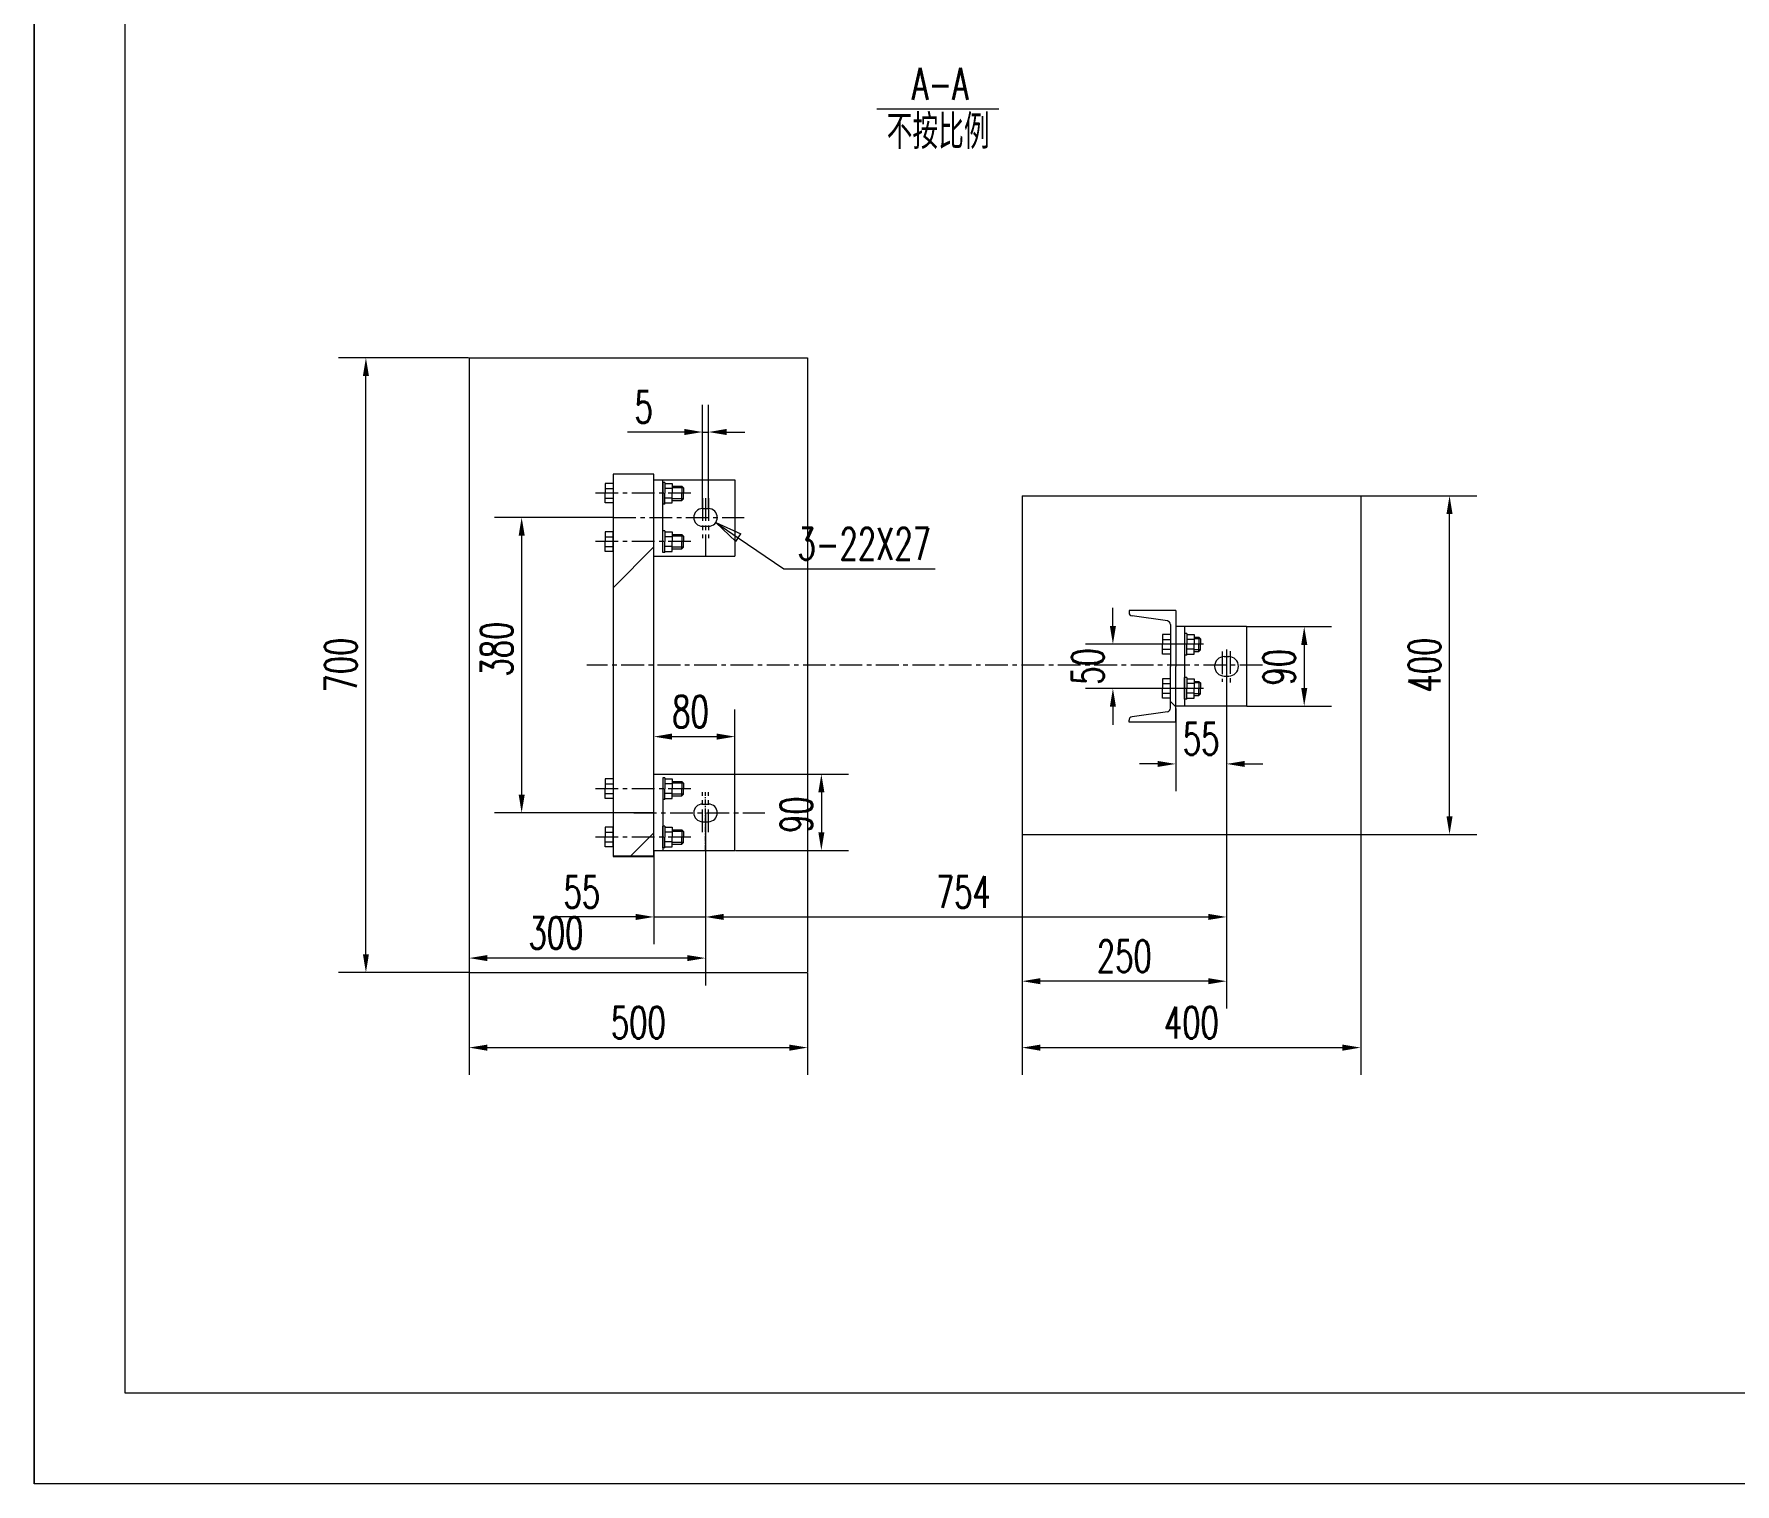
# Model space of a CAD drawing. Header units: millimetres. Extents: x -394 to 6212, y -2458 to 809.
# Drawn here: x 2647.7 to 2834.7, y -1936.1 to -1776.7 of the extents above; entities that cross this region are included whole.
import ezdxf

# ---------------------------------------------------------------- set-up
doc = ezdxf.new("R2010")
doc.units = ezdxf.units.MM
doc.header["$PDSIZE"] = -5
doc.linetypes.add('CENTER', pattern=[2, 1.25, -0.25, 0.25, -0.25])
doc.linetypes.add('CENTERX2', pattern=[4, 2.5, -0.5, 0.5, -0.5])
doc.layers.get('0').update_dxf_attribs({"lineweight": 18})
doc.layers.get('DEFPOINTS').update_dxf_attribs({"lineweight": 18})
for name, color, linetype, lineweight, true_color in [('1', 1, 'Continuous', 18, 0xff0000), ('2', 2, 'Continuous', 18, 0xffff00), ('3', 3, 'CENTERX2', 18, 0x00ff00), ('3尺寸线', 2, 'Continuous', 18, 0xffff00)]:
    doc.layers.add(name, color=color, linetype=linetype, lineweight=lineweight, true_color=true_color)
doc.styles.add('HZ', font='txt.shx', dxfattribs={"width": 0.67, "bigfont": 'hztxt.shx'})
doc.styles.get("Standard").update_dxf_attribs({"font": 'txt.shx', "bigfont": 'gbcbig.shx'})
doc.styles.add('STYLE1', font='txt.shx', dxfattribs={"width": 0.67, "bigfont": 'hztxt.shx'})
doc.styles.add('ZH', font='txt.shx', dxfattribs={"width": 0.75, "bigfont": 'hztxt.shx'})
doc.dimstyles.new('ISO-25', dxfattribs={"dimtxt": 2.5, "dimasz": 2.5, "dimexe": 1.25, "dimexo": 0.625, "dimtad": 1, "dimtxsty": 'Standard', "dimcen": 2.5, "dimdle": 5, "dimadec": 0, "dimazin": 0, "dimtfac": 1, "dimtmove": 0, "dimatfit": 3, "dimfxl": 1, "dimlwd": -1, "dimlwe": -1, "dimarcsym": 0})
doc.dimstyles.get("Standard").update_dxf_attribs({"dimtxt": 3.5, "dimasz": 3, "dimexe": 3, "dimexo": 0, "dimgap": 1, "dimtad": 1, "dimtoh": 1, "dimzin": 0, "dimdsep": 46, "dimtxsty": 'STYLE1', "dimblk": 'CLOSED', "dimcen": 0, "dimdle": 6, "dimadec": 0, "dimazin": 0, "dimtfac": 1, "dimtofl": 0, "dimtmove": 0, "dimatfit": 0, "dimldrblk": 'CLOSED', "dimfxl": 1, "dimtolj": 1, "dimtzin": 0, "dimlwd": -1, "dimlwe": -1, "dimarcsym": 0})

# ---------------------------------------------------------------- blocks, each defined once
blk = doc.blocks.new('*D265')
at = {"layer": '2', "color": 0}
for p, q in [((2766.35, -1841.76), (2766.35, -1839.76)), ((2771.74, -1843.76), (2763.35, -1843.76)), ((2771.74, -1848.61), (2763.35, -1848.61)), ((2766.35, -1850.61), (2766.35, -1852.61))]:
    blk.add_line(p, q, dxfattribs=at)
for points in [[(2766.02, -1841.76), (2766.68, -1841.76), (2766.35, -1843.76)], [(2766.02, -1850.61), (2766.68, -1850.61), (2766.35, -1848.61)]]:
    blk.add_solid(points, dxfattribs=at)
at = {"layer": 'DEFPOINTS', "color": 0}
for p in [(2771.81, -1843.76), (2766.35, -1848.61), (2771.81, -1848.61)]:
    blk.add_point(p, dxfattribs=at)
at = {"layer": '2', "color": 0, "insert": (2763.6, -1846.19), "char_height": 3.5, "attachment_point": 5, "rotation": 90, "style": 'HZ'}
blk.add_mtext('\\A1;50', dxfattribs=at)
blk = doc.blocks.new('*D264')
at = {"layer": '2', "color": 0}
for p, q in [((2724.86, -1858.02), (2737.3, -1858.02)), ((2734.3, -1860.02), (2734.3, -1864.43)), ((2724.86, -1866.43), (2737.3, -1866.43))]:
    blk.add_line(p, q, dxfattribs=at)
for points in [[(2733.97, -1860.02), (2734.63, -1860.02), (2734.3, -1858.02)], [(2733.97, -1864.43), (2734.63, -1864.43), (2734.3, -1866.43)]]:
    blk.add_solid(points, dxfattribs=at)
at = {"layer": 'DEFPOINTS', "color": 0}
for p in [(2724.8, -1858.02), (2724.8, -1866.43), (2734.3, -1866.43)]:
    blk.add_point(p, dxfattribs=at)
at = {"layer": '2', "color": 0, "insert": (2731.55, -1862.49), "char_height": 3.5, "attachment_point": 5, "rotation": 90, "style": 'HZ'}
blk.add_mtext('\\A1;90', dxfattribs=at)
blk = doc.blocks.new('*D263')
at = {"layer": '2', "color": 0}
for p, q in [((2711.34, -1829.82), (2698.35, -1829.82)), ((2701.35, -1831.82), (2701.35, -1860.28)), ((2715.82, -1862.28), (2698.35, -1862.28))]:
    blk.add_line(p, q, dxfattribs=at)
for points in [[(2701.02, -1831.82), (2701.69, -1831.82), (2701.35, -1829.82)], [(2701.02, -1860.28), (2701.69, -1860.28), (2701.35, -1862.28)]]:
    blk.add_solid(points, dxfattribs=at)
at = {"layer": 'DEFPOINTS', "color": 0}
for p in [(2711.41, -1829.82), (2701.35, -1862.28), (2715.89, -1862.28)]:
    blk.add_point(p, dxfattribs=at)
at = {"layer": '2', "color": 0, "insert": (2698.6, -1844.29), "char_height": 3.5, "attachment_point": 5, "rotation": 90, "style": 'HZ'}
blk.add_mtext('\\A1;380', dxfattribs=at)
blk = doc.blocks.new('*D262')
at = {"layer": '2', "color": 0}
for p, q in [((2778.84, -1844.33), (2778.84, -1876.73)), ((2721.56, -1866.49), (2721.56, -1876.73)), ((2723.56, -1873.73), (2776.84, -1873.73))]:
    blk.add_line(p, q, dxfattribs=at)
for points in [[(2723.56, -1873.39), (2723.56, -1874.06), (2721.56, -1873.73)], [(2776.84, -1873.39), (2776.84, -1874.06), (2778.84, -1873.73)]]:
    blk.add_solid(points, dxfattribs=at)
at = {"layer": 'DEFPOINTS', "color": 0}
for p in [(2778.84, -1844.27), (2721.56, -1866.43), (2778.84, -1873.73)]:
    blk.add_point(p, dxfattribs=at)
at = {"layer": '2', "color": 0, "insert": (2749.91, -1870.98), "char_height": 3.5, "attachment_point": 5, "style": 'HZ'}
blk.add_mtext('\\A1;754', dxfattribs=at)
blk = doc.blocks.new('*D261')
at = {"layer": '2', "color": 0}
for p, q in [((2715.89, -1866.51), (2715.89, -1876.73)), ((2721.56, -1866.58), (2721.56, -1876.73)), ((2713.89, -1873.73), (2705.02, -1873.73)), ((2723.56, -1873.73), (2725.56, -1873.73))]:
    blk.add_line(p, q, dxfattribs=at)
for points in [[(2713.89, -1873.39), (2713.89, -1874.06), (2715.89, -1873.73)], [(2723.56, -1873.39), (2723.56, -1874.06), (2721.56, -1873.73)]]:
    blk.add_solid(points, dxfattribs=at)
at = {"layer": 'DEFPOINTS', "color": 0}
for p in [(2715.89, -1866.45), (2721.56, -1866.52), (2715.89, -1873.73)]:
    blk.add_point(p, dxfattribs=at)
at = {"layer": '2', "color": 0, "insert": (2707.97, -1870.98), "char_height": 3.5, "attachment_point": 5, "style": 'HZ'}
blk.add_mtext('\\A1;55', dxfattribs=at)
blk = doc.blocks.new('*D260')
at = {"layer": '2', "color": 0}
for p, q in [((2721.24, -1828.79), (2721.24, -1817.43)), ((2721.89, -1828.79), (2721.89, -1817.43)), ((2719.24, -1820.43), (2712.98, -1820.43)), ((2723.89, -1820.43), (2725.89, -1820.43))]:
    blk.add_line(p, q, dxfattribs=at)
for points in [[(2719.24, -1820.09), (2719.24, -1820.76), (2721.24, -1820.43)], [(2723.89, -1820.09), (2723.89, -1820.76), (2721.89, -1820.43)]]:
    blk.add_solid(points, dxfattribs=at)
at = {"layer": 'DEFPOINTS', "color": 0}
for p in [(2721.89, -1820.43), (2721.24, -1828.85), (2721.89, -1828.85)]:
    blk.add_point(p, dxfattribs=at)
at = {"layer": '2', "color": 0, "insert": (2714.77, -1817.68), "char_height": 3.5, "attachment_point": 5, "style": 'HZ'}
blk.add_mtext('\\A1;5', dxfattribs=at)
blk = doc.blocks.new('_CLOSED')
at = {"color": 0, "linetype": 'ByBlock', "lineweight": -2}
for p, q in [((-1, 0.166667), (0, 0)), ((-1, 0.166667), (-1, -0.166667)), ((0, 0), (-1, -0.166667)), ((0, 0), (-1, 0))]:
    blk.add_line(p, q, dxfattribs=at)
blk = doc.blocks.new('*D259')
at = {"layer": '2', "color": 0}
for p, q in [((2725.17, -1832.05), (2730.19, -1835.47)), ((2730.19, -1835.47), (2746.82, -1835.47))]:
    blk.add_line(p, q, dxfattribs=at)
at = {"layer": 'DEFPOINTS', "color": 0}
for p in [(2721.89, -1829.82), (2722.69, -1830.36)]:
    blk.add_point(p, dxfattribs=at)
at = {"layer": '2', "color": 0, "xscale": 3, "yscale": 3, "zscale": 3, "rotation": 145.7321616048452}
blk.add_blockref('_CLOSED', (2722.69, -1830.36), dxfattribs=at)
at = {"layer": '2', "color": 0, "insert": (2739.01, -1832.72), "char_height": 3.5, "attachment_point": 5, "style": 'HZ'}
blk.add_mtext('\\A1;3-22X27', dxfattribs=at)
blk = doc.blocks.new('*D258')
at = {"layer": '2', "color": 0}
for p, q in [((2715.89, -1866.36), (2715.89, -1850.91)), ((2724.8, -1866.36), (2724.8, -1850.91)), ((2717.89, -1853.91), (2722.8, -1853.91))]:
    blk.add_line(p, q, dxfattribs=at)
for points in [[(2717.89, -1853.57), (2717.89, -1854.24), (2715.89, -1853.91)], [(2722.8, -1853.57), (2722.8, -1854.24), (2724.8, -1853.91)]]:
    blk.add_solid(points, dxfattribs=at)
at = {"layer": 'DEFPOINTS', "color": 0}
for p in [(2724.8, -1853.91), (2715.89, -1866.43), (2724.8, -1866.43)]:
    blk.add_point(p, dxfattribs=at)
at = {"layer": '2', "color": 0, "insert": (2719.91, -1851.16), "char_height": 3.5, "attachment_point": 5, "style": 'HZ'}
blk.add_mtext('\\A1;80', dxfattribs=at)
blk = doc.blocks.new('*D257')
at = {"layer": '2', "color": 0}
for p, q in [((2781.09, -1841.82), (2790.38, -1841.82)), ((2787.38, -1843.82), (2787.38, -1848.55)), ((2781.09, -1850.55), (2790.38, -1850.55))]:
    blk.add_line(p, q, dxfattribs=at)
for points in [[(2787.05, -1843.82), (2787.72, -1843.82), (2787.38, -1841.82)], [(2787.05, -1848.55), (2787.72, -1848.55), (2787.38, -1850.55)]]:
    blk.add_solid(points, dxfattribs=at)
at = {"layer": 'DEFPOINTS', "color": 0}
for p in [(2781.02, -1841.82), (2781.02, -1850.55), (2787.38, -1850.55)]:
    blk.add_point(p, dxfattribs=at)
at = {"layer": '2', "color": 0, "insert": (2784.63, -1846.28), "char_height": 3.5, "attachment_point": 5, "rotation": 90, "style": 'HZ'}
blk.add_mtext('\\A1;90', dxfattribs=at)
blk = doc.blocks.new('*D251')
at = {"layer": '2', "color": 0}
for p, q in [((2773.26, -1850.81), (2773.26, -1859.91)), ((2778.84, -1850.61), (2778.84, -1859.91)), ((2771.26, -1856.91), (2769.26, -1856.91)), ((2780.84, -1856.91), (2782.84, -1856.91))]:
    blk.add_line(p, q, dxfattribs=at)
for points in [[(2771.26, -1856.58), (2771.26, -1857.24), (2773.26, -1856.91)], [(2780.84, -1856.58), (2780.84, -1857.24), (2778.84, -1856.91)]]:
    blk.add_solid(points, dxfattribs=at)
at = {"layer": 'DEFPOINTS', "color": 0}
for p in [(2773.26, -1850.75), (2778.84, -1850.55), (2778.84, -1856.91)]:
    blk.add_point(p, dxfattribs=at)
at = {"layer": '2', "color": 0, "insert": (2776.05, -1854.16), "char_height": 3.5, "attachment_point": 5, "style": 'HZ'}
blk.add_mtext('\\A1;55', dxfattribs=at)
blk = doc.blocks.new('*D250')
at = {"layer": '2', "color": 0}
for p, q in [((2695.57, -1862.34), (2695.57, -1881.25)), ((2721.56, -1862.34), (2721.56, -1881.25)), ((2719.56, -1878.25), (2697.57, -1878.25))]:
    blk.add_line(p, q, dxfattribs=at)
for points in [[(2697.57, -1877.92), (2697.57, -1878.58), (2695.57, -1878.25)], [(2719.56, -1877.92), (2719.56, -1878.58), (2721.56, -1878.25)]]:
    blk.add_solid(points, dxfattribs=at)
at = {"layer": 'DEFPOINTS', "color": 0}
for p in [(2695.57, -1862.28), (2721.56, -1862.28), (2695.57, -1878.25)]:
    blk.add_point(p, dxfattribs=at)
at = {"layer": '2', "color": 0, "insert": (2705.12, -1875.5), "char_height": 3.5, "attachment_point": 5, "style": 'HZ'}
blk.add_mtext('\\A1;300', dxfattribs=at)
blk = doc.blocks.new('*D249')
at = {"layer": '2', "color": 0}
for p, q in [((2695.51, -1812.27), (2681.23, -1812.27)), ((2684.23, -1877.83), (2684.23, -1814.27)), ((2695.51, -1879.83), (2681.23, -1879.83))]:
    blk.add_line(p, q, dxfattribs=at)
for points in [[(2683.9, -1814.27), (2684.56, -1814.27), (2684.23, -1812.27)], [(2683.9, -1877.83), (2684.56, -1877.83), (2684.23, -1879.83)]]:
    blk.add_solid(points, dxfattribs=at)
at = {"layer": 'DEFPOINTS', "color": 0}
for p in [(2684.23, -1812.27), (2695.57, -1812.27), (2695.57, -1879.83)]:
    blk.add_point(p, dxfattribs=at)
at = {"layer": '2', "color": 0, "insert": (2681.48, -1846.05), "char_height": 3.5, "attachment_point": 5, "rotation": 90, "style": 'HZ'}
blk.add_mtext('\\A1;700', dxfattribs=at)
blk = doc.blocks.new('*D246')
at = {"layer": '2', "color": 0}
for p, q in [((2695.57, -1879.89), (2695.57, -1891.09)), ((2732.79, -1879.89), (2732.79, -1891.09)), ((2697.57, -1888.09), (2730.79, -1888.09))]:
    blk.add_line(p, q, dxfattribs=at)
for points in [[(2697.57, -1887.76), (2697.57, -1888.43), (2695.57, -1888.09)], [(2730.79, -1887.76), (2730.79, -1888.43), (2732.79, -1888.09)]]:
    blk.add_solid(points, dxfattribs=at)
at = {"layer": 'DEFPOINTS', "color": 0}
for p in [(2695.57, -1879.83), (2732.79, -1879.83), (2732.79, -1888.09)]:
    blk.add_point(p, dxfattribs=at)
at = {"layer": '2', "color": 0, "insert": (2714.18, -1885.34), "char_height": 3.5, "attachment_point": 5, "style": 'HZ'}
blk.add_mtext('\\A1;500', dxfattribs=at)
blk = doc.blocks.new('*D245')
at = {"layer": '2', "color": 0}
for p, q in [((2756.37, -1864.73), (2756.37, -1891.09)), ((2793.59, -1864.73), (2793.59, -1891.09)), ((2758.37, -1888.09), (2791.59, -1888.09))]:
    blk.add_line(p, q, dxfattribs=at)
for points in [[(2758.37, -1887.76), (2758.37, -1888.43), (2756.37, -1888.09)], [(2791.59, -1887.76), (2791.59, -1888.43), (2793.59, -1888.09)]]:
    blk.add_solid(points, dxfattribs=at)
at = {"layer": 'DEFPOINTS', "color": 0}
for p in [(2756.37, -1864.66), (2793.59, -1864.66), (2793.59, -1888.09)]:
    blk.add_point(p, dxfattribs=at)
at = {"layer": '2', "color": 0, "insert": (2774.98, -1885.34), "char_height": 3.5, "attachment_point": 5, "style": 'HZ'}
blk.add_mtext('\\A1;400', dxfattribs=at)
blk = doc.blocks.new('*D244')
at = {"layer": '2', "color": 0}
for p, q in [((2793.65, -1827.44), (2806.36, -1827.44)), ((2803.36, -1862.66), (2803.36, -1829.44)), ((2793.65, -1864.66), (2806.36, -1864.66))]:
    blk.add_line(p, q, dxfattribs=at)
for points in [[(2803.02, -1829.44), (2803.69, -1829.44), (2803.36, -1827.44)], [(2803.02, -1862.66), (2803.69, -1862.66), (2803.36, -1864.66)]]:
    blk.add_solid(points, dxfattribs=at)
at = {"layer": 'DEFPOINTS', "color": 0}
for p in [(2793.59, -1827.44), (2803.36, -1827.44), (2793.59, -1864.66)]:
    blk.add_point(p, dxfattribs=at)
at = {"layer": '2', "color": 0, "insert": (2800.61, -1846.05), "char_height": 3.5, "attachment_point": 5, "rotation": 90, "style": 'HZ'}
blk.add_mtext('\\A1;400', dxfattribs=at)
blk = doc.blocks.new('*D243')
at = {"layer": '2', "color": 0}
for p, q in [((2756.37, -1846.11), (2756.37, -1883.79)), ((2778.84, -1846.11), (2778.84, -1883.79)), ((2776.84, -1880.79), (2758.37, -1880.79))]:
    blk.add_line(p, q, dxfattribs=at)
for points in [[(2758.37, -1880.46), (2758.37, -1881.12), (2756.37, -1880.79)], [(2776.84, -1880.46), (2776.84, -1881.12), (2778.84, -1880.79)]]:
    blk.add_solid(points, dxfattribs=at)
at = {"layer": 'DEFPOINTS', "color": 0}
for p in [(2756.37, -1846.05), (2778.84, -1846.05), (2756.37, -1880.79)]:
    blk.add_point(p, dxfattribs=at)
at = {"layer": '2', "color": 0, "insert": (2767.6, -1878.04), "char_height": 3.5, "attachment_point": 5, "style": 'HZ'}
blk.add_mtext('\\A1;250', dxfattribs=at)

msp = doc.modelspace()

# ---------------------------------------------------------------- hatches: boundary and pattern name
at = {"layer": '2'}
h = msp.add_hatch(dxfattribs=at)
h.set_pattern_fill('ANSI31', color=256, scale=7, style=0)
h.set_pattern_definition([(45, (2525.19, -2369.497), (-15.71545, 15.71545), [])])
h.paths.add_polyline_path([(2711.40725, -1846.05246), (2715.88731, -1846.05246), (2715.88731, -1832.47516), (2715.71827, -1832.47516), (2711.40725, -1832.47516), (2711.40725, -1833.54286)], flags=0)
h.paths.add_polyline_path([(2715.88731, -1832.47516), (2715.88731, -1829.81924), (2711.40725, -1829.81924), (2711.40725, -1832.47516)], flags=0)
h.paths.add_polyline_path([(2711.40725, -1827.1617), (2711.40725, -1828.2294), (2711.40725, -1829.81924), (2715.88731, -1829.81924), (2715.88731, -1827.1617)], flags=0)
h.paths.add_polyline_path([(2711.40725, -1825.04763), (2711.40725, -1827.1617), (2715.88731, -1827.1617), (2715.88731, -1825.04763)], flags=0)
h.paths.add_polyline_path([(2715.88731, -1846.05246), (2711.40725, -1846.05246), (2711.40725, -1859.62976), (2715.88731, -1859.62976)], flags=0)
h.paths.add_polyline_path([(2711.40725, -1859.62976), (2711.40725, -1860.69747), (2711.40725, -1864.94322), (2715.88731, -1864.94322), (2715.88731, -1859.62976)], flags=0)
h.paths.add_polyline_path([(2715.88731, -1867.05729), (2715.88731, -1864.94322), (2715.71827, -1864.94322), (2711.40725, -1864.94322), (2711.40725, -1866.01093), (2711.40725, -1867.05729)], flags=0)
at = {"layer": '2', "ltscale": 0.25}
h = msp.add_hatch(dxfattribs=at)
h.set_pattern_fill('ANSI31', color=256, scale=2.8, angle=270, style=0)
h.set_pattern_definition([(315, (2525.191, -2369.497), (6.28618, 6.28618), [])])
edge = h.paths.add_edge_path(flags=0)
edge.add_arc((2772.29208, -1841.58287), 0.38808, 0, 81.8608454, ccw=False)
edge.add_line((2772.68016, -1841.58287), (2772.68016, -1843.76091))
edge.add_line((2772.68016, -1843.76091), (2773.26228, -1843.76091))
edge.add_line((2773.26228, -1843.76091), (2773.26228, -1840.06202))
edge.add_line((2773.26228, -1840.06202), (2768.12022, -1840.06202))
edge.add_line((2768.12022, -1840.06202), (2768.12022, -1840.25766))
edge.add_arc((2768.5083, -1840.25766), 0.38808, 180, 261.8608454)
edge.add_line((2768.45336, -1840.64183), (2772.34702, -1841.1987))
h.paths.add_polyline_path([(2773.26228, -1846.18641), (2773.26228, -1843.76091), (2772.68016, -1843.76091), (2772.68016, -1844.82861), (2772.68016, -1846.18641)], flags=0)
h.paths.add_polyline_path([(2773.26228, -1848.61191), (2773.26228, -1846.18641), (2772.68016, -1846.18641), (2772.68016, -1848.61191)], flags=0)
edge = h.paths.add_edge_path(flags=0)
edge.add_line((2773.26228, -1852.31079), (2773.26228, -1848.61191))
edge.add_line((2773.26228, -1848.61191), (2772.68016, -1848.61191))
edge.add_line((2772.68016, -1848.61191), (2772.68016, -1849.67961))
edge.add_line((2772.68016, -1849.67961), (2772.68016, -1850.78994))
edge.add_arc((2772.29208, -1850.78994), 0.38808, 278.1391546, 360, ccw=False)
edge.add_line((2772.34702, -1851.17412), (2768.45336, -1851.73098))
edge.add_arc((2768.5083, -1852.11515), 0.38808, 98.1391543, 179.9999997)
edge.add_line((2768.12022, -1852.11515), (2768.12022, -1852.31079))
edge.add_line((2768.12022, -1852.31079), (2773.26228, -1852.31079))

# ---------------------------------------------------------------- linework, layer by layer
at = {"layer": '1'}
for p, q in [((2657.74256, -1526.0524), (2657.74256, -1926.0524)), ((2657.74256, -1926.0524), (3216.74256, -1926.0524))]:
    msp.add_line(p, q, dxfattribs=at)
at = {"layer": '1', "lineweight": 0}
for p, q in [((2695.56967, -1812.27258), (2695.56967, -1879.83234)), ((2695.56967, -1812.27258), (2732.7928, -1812.27258)), ((2732.7928, -1812.27258), (2732.7928, -1879.83234)), ((2756.3663, -1827.44089), (2756.3663, -1864.66403)), ((2756.3663, -1827.44089), (2793.58943, -1827.44089)), ((2793.58943, -1827.44089), (2793.58943, -1864.66403)), ((2756.3663, -1864.66403), (2793.58943, -1864.66403)), ((2695.56967, -1879.83234), (2732.7928, -1879.83234))]:
    msp.add_line(p, q, dxfattribs=at)
at = {"layer": '1', "ltscale": 0.25}
for p, q in [((2711.40725, -1825.04763), (2711.40725, -1867.07346)), ((2715.88731, -1825.04763), (2711.40725, -1825.04763)), ((2715.88731, -1867.07346), (2715.88731, -1825.04763)), ((2710.53344, -1826.09399), (2710.53344, -1827.1617)), ((2711.40725, -1826.09399), (2710.53344, -1826.09399)), ((2710.53344, -1826.62784), (2711.40725, -1826.62784)), ((2711.40725, -1826.09399), (2711.40725, -1828.2294)), ((2715.88731, -1825.67826), (2724.79989, -1825.67826)), ((2716.85751, -1833.43986), (2716.85751, -1825.67826)), ((2716.85751, -1825.9766), (2716.85751, -1828.3468)), ((2717.08681, -1825.9766), (2716.85751, -1825.9766)), ((2717.08681, -1825.9766), (2717.08681, -1827.1617)), ((2717.08681, -1826.09399), (2717.89484, -1826.09399)), ((2717.89484, -1826.62784), (2717.08681, -1826.62784)), ((2717.89484, -1826.09399), (2717.89484, -1827.1617)), ((2717.89484, -1826.38651), (2718.95309, -1826.38651)), ((2718.95309, -1826.38651), (2718.95309, -1827.1617)), ((2718.95309, -1826.38651), (2719.13233, -1826.55816)), ((2719.13233, -1826.55816), (2719.13233, -1827.1617)), ((2724.79989, -1825.67826), (2724.79989, -1834.08666)), ((2710.53344, -1828.2294), (2710.53344, -1827.1617)), ((2710.53344, -1827.69555), (2711.40725, -1827.69555)), ((2711.40725, -1828.2294), (2710.53344, -1828.2294)), ((2717.08681, -1828.3468), (2716.85751, -1828.3468)), ((2717.08681, -1828.3468), (2717.08681, -1827.1617)), ((2717.89484, -1827.69555), (2717.08681, -1827.69555)), ((2717.08681, -1828.2294), (2717.89484, -1828.2294)), ((2717.89484, -1828.2294), (2717.89484, -1827.1617)), ((2717.89484, -1828.2294), (2717.89484, -1827.1617)), ((2717.89484, -1827.93689), (2718.95309, -1827.93689)), ((2718.95309, -1827.93689), (2718.95309, -1827.1617)), ((2718.95309, -1827.93689), (2719.13233, -1827.76523)), ((2719.13233, -1827.76523), (2719.13233, -1827.1617)), ((2721.24119, -1828.84823), (2721.88799, -1828.84823)), ((2710.53344, -1831.40745), (2710.53344, -1832.47516)), ((2711.40725, -1831.40745), (2710.53344, -1831.40745)), ((2710.53344, -1831.94131), (2711.40725, -1831.94131)), ((2710.53344, -1833.54286), (2710.53344, -1832.47516)), ((2711.40725, -1833.54286), (2711.40725, -1831.40745)), ((2717.08681, -1831.29006), (2716.85751, -1831.29006)), ((2716.85751, -1833.66026), (2716.85751, -1831.29006)), ((2717.08681, -1831.29006), (2717.08681, -1832.47516)), ((2717.08681, -1831.40745), (2717.89484, -1831.40745)), ((2717.89484, -1831.94131), (2717.08681, -1831.94131)), ((2717.08681, -1833.66026), (2717.08681, -1832.47516)), ((2717.89484, -1831.40745), (2717.89484, -1832.47516)), ((2717.89484, -1831.40745), (2717.89484, -1832.47516)), ((2717.89484, -1831.69997), (2718.95309, -1831.69997)), ((2717.89484, -1833.54286), (2717.89484, -1832.47516)), ((2718.95309, -1831.69997), (2719.13233, -1831.87163)), ((2718.95309, -1831.69997), (2718.95309, -1832.47516)), ((2718.95309, -1833.25035), (2718.95309, -1832.47516)), ((2719.13233, -1831.87163), (2719.13233, -1832.47516)), ((2719.13233, -1833.07869), (2719.13233, -1832.47516)), ((2721.24119, -1830.78863), (2721.88799, -1830.78863)), ((2710.53344, -1833.00901), (2711.40725, -1833.00901)), ((2711.40725, -1833.54286), (2710.53344, -1833.54286)), ((2715.88731, -1834.08666), (2724.79989, -1834.08666)), ((2717.08681, -1833.66026), (2716.85751, -1833.66026)), ((2717.89484, -1833.00901), (2717.08681, -1833.00901)), ((2717.08681, -1833.54286), (2717.89484, -1833.54286)), ((2717.89484, -1833.25035), (2718.95309, -1833.25035)), ((2718.95309, -1833.25035), (2719.13233, -1833.07869)), ((2768.12022, -1840.06202), (2768.12022, -1840.25766)), ((2773.26228, -1840.06202), (2768.12022, -1840.06202)), ((2772.34702, -1841.1987), (2768.45336, -1840.64183)), ((2772.68016, -1841.58287), (2772.68016, -1846.18641)), ((2773.26228, -1840.06202), (2773.26228, -1846.18641)), ((2781.02388, -1841.82051), (2773.26228, -1841.82051)), ((2774.23248, -1841.82051), (2774.23248, -1850.55231)), ((2781.02388, -1841.82051), (2781.02388, -1850.55231)), ((2772.68016, -1842.6932), (2771.80635, -1842.6932)), ((2771.80635, -1842.6932), (2771.80635, -1843.76091)), ((2771.80635, -1843.22705), (2772.68016, -1843.22705)), ((2771.80635, -1844.82861), (2771.80635, -1843.76091)), ((2772.68016, -1842.6932), (2772.68016, -1844.82861)), ((2774.46179, -1842.57581), (2774.23248, -1842.57581)), ((2774.23248, -1842.57581), (2774.23248, -1844.94601)), ((2774.46179, -1842.57581), (2774.46179, -1843.76091)), ((2774.46179, -1842.6932), (2775.26982, -1842.6932)), ((2775.26982, -1843.22705), (2774.46179, -1843.22705)), ((2774.46179, -1844.94601), (2774.46179, -1843.76091)), ((2775.26982, -1842.6932), (2775.26982, -1843.76091)), ((2775.26982, -1842.98572), (2775.79499, -1842.98572)), ((2775.26982, -1844.82861), (2775.26982, -1843.76091)), ((2775.26982, -1844.82861), (2775.26982, -1843.76091)), ((2775.79499, -1842.98572), (2775.97423, -1843.15738)), ((2775.79499, -1842.98572), (2775.79499, -1843.76091)), ((2775.79499, -1844.5361), (2775.79499, -1843.76091)), ((2775.97423, -1843.15738), (2775.97423, -1843.76091)), ((2775.97423, -1844.36444), (2775.97423, -1843.76091)), ((2771.80635, -1844.29476), (2772.68016, -1844.29476)), ((2772.68016, -1844.82861), (2771.80635, -1844.82861)), ((2774.46179, -1844.94601), (2774.23248, -1844.94601)), ((2775.26982, -1844.29476), (2774.46179, -1844.29476)), ((2774.46179, -1844.82861), (2775.26982, -1844.82861)), ((2775.26982, -1844.5361), (2775.79499, -1844.5361)), ((2775.79499, -1844.5361), (2775.97423, -1844.36444)), ((2772.68016, -1850.78994), (2772.68016, -1846.18641)), ((2773.26228, -1852.31079), (2773.26228, -1846.18641)), ((2774.46179, -1847.42681), (2774.23248, -1847.42681)), ((2774.23248, -1849.79701), (2774.23248, -1847.42681)), ((2774.46179, -1847.42681), (2774.46179, -1848.61191)), ((2772.68016, -1847.5442), (2771.80635, -1847.5442)), ((2771.80635, -1847.5442), (2771.80635, -1848.61191)), ((2771.80635, -1848.07805), (2772.68016, -1848.07805)), ((2771.80635, -1849.67961), (2771.80635, -1848.61191)), ((2771.80635, -1849.14576), (2772.68016, -1849.14576)), ((2772.68016, -1849.67961), (2772.68016, -1847.5442)), ((2774.46179, -1847.5442), (2775.26982, -1847.5442)), ((2775.26982, -1848.07805), (2774.46179, -1848.07805)), ((2774.46179, -1849.79701), (2774.46179, -1848.61191)), ((2775.26982, -1849.14576), (2774.46179, -1849.14576)), ((2775.26982, -1847.5442), (2775.26982, -1848.61191)), ((2775.26982, -1847.5442), (2775.26982, -1848.61191)), ((2775.26982, -1847.83672), (2775.79499, -1847.83672)), ((2775.26982, -1849.67961), (2775.26982, -1848.61191)), ((2775.79499, -1847.83672), (2775.97423, -1848.00838)), ((2775.79499, -1847.83672), (2775.79499, -1848.61191)), ((2775.79499, -1849.3871), (2775.79499, -1848.61191)), ((2775.79499, -1849.3871), (2775.97423, -1849.21544)), ((2775.97423, -1848.00838), (2775.97423, -1848.61191)), ((2775.97423, -1849.21544), (2775.97423, -1848.61191)), ((2772.34702, -1851.17412), (2768.45336, -1851.73098)), ((2772.68016, -1849.67961), (2771.80635, -1849.67961)), ((2781.02388, -1850.55231), (2773.26228, -1850.55231)), ((2774.46179, -1849.79701), (2774.23248, -1849.79701)), ((2774.46179, -1849.67961), (2775.26982, -1849.67961)), ((2775.26982, -1849.3871), (2775.79499, -1849.3871)), ((2768.12022, -1852.31079), (2768.12022, -1852.11515)), ((2773.26228, -1852.31079), (2768.12022, -1852.31079)), ((2711.40725, -1858.56206), (2710.53344, -1858.56206)), ((2710.53344, -1858.56206), (2710.53344, -1859.62976)), ((2711.40725, -1858.56206), (2711.40725, -1860.69747)), ((2715.88731, -1858.01826), (2724.79989, -1858.01826)), ((2716.85751, -1858.44466), (2716.85751, -1860.81486)), ((2717.08681, -1858.44466), (2716.85751, -1858.44466)), ((2716.85751, -1858.66506), (2716.85751, -1866.42666)), ((2717.08681, -1858.44466), (2717.08681, -1859.62976)), ((2717.08681, -1858.56206), (2717.89484, -1858.56206)), ((2717.89484, -1858.56206), (2717.89484, -1859.62976)), ((2724.79989, -1866.42666), (2724.79989, -1858.01826)), ((2710.53344, -1859.09591), (2711.40725, -1859.09591)), ((2710.53344, -1860.69747), (2710.53344, -1859.62976)), ((2710.53344, -1860.16361), (2711.40725, -1860.16361)), ((2717.89484, -1859.09591), (2717.08681, -1859.09591)), ((2717.08681, -1860.81486), (2717.08681, -1859.62976)), ((2717.89484, -1860.16361), (2717.08681, -1860.16361)), ((2717.89484, -1858.85457), (2718.95309, -1858.85457)), ((2717.89484, -1860.69747), (2717.89484, -1859.62976)), ((2717.89484, -1860.69747), (2717.89484, -1859.62976)), ((2717.89484, -1860.40495), (2718.95309, -1860.40495)), ((2718.95309, -1858.85457), (2718.95309, -1859.62976)), ((2718.95309, -1858.85457), (2719.13233, -1859.02623)), ((2718.95309, -1860.40495), (2718.95309, -1859.62976)), ((2718.95309, -1860.40495), (2719.13233, -1860.23329)), ((2719.13233, -1859.02623), (2719.13233, -1859.62976)), ((2719.13233, -1860.23329), (2719.13233, -1859.62976)), ((2711.40725, -1860.69747), (2710.53344, -1860.69747)), ((2717.08681, -1860.81486), (2716.85751, -1860.81486)), ((2717.08681, -1860.69747), (2717.89484, -1860.69747)), ((2721.24119, -1861.31629), (2721.88799, -1861.31629)), ((2711.40725, -1863.87552), (2710.53344, -1863.87552)), ((2710.53344, -1863.87552), (2710.53344, -1864.94322)), ((2711.40725, -1866.01093), (2711.40725, -1863.87552)), ((2717.08681, -1863.75812), (2716.85751, -1863.75812)), ((2716.85751, -1866.12832), (2716.85751, -1863.75812)), ((2717.08681, -1863.75812), (2717.08681, -1864.94322)), ((2717.08681, -1863.87552), (2717.89484, -1863.87552)), ((2717.89484, -1863.87552), (2717.89484, -1864.94322)), ((2717.89484, -1863.87552), (2717.89484, -1864.94322)), ((2717.89484, -1864.16803), (2718.95309, -1864.16803)), ((2718.95309, -1864.16803), (2719.13233, -1864.33969)), ((2718.95309, -1864.16803), (2718.95309, -1864.94322)), ((2719.13233, -1864.33969), (2719.13233, -1864.94322)), ((2721.24119, -1863.25669), (2721.88799, -1863.25669)), ((2710.53344, -1864.40937), (2711.40725, -1864.40937)), ((2710.53344, -1866.01093), (2710.53344, -1864.94322)), ((2710.53344, -1865.47708), (2711.40725, -1865.47708)), ((2711.40725, -1866.01093), (2710.53344, -1866.01093)), ((2717.08681, -1866.12832), (2716.85751, -1866.12832)), ((2717.89484, -1864.40937), (2717.08681, -1864.40937)), ((2717.08681, -1866.12832), (2717.08681, -1864.94322)), ((2717.89484, -1865.47708), (2717.08681, -1865.47708)), ((2717.08681, -1866.01093), (2717.89484, -1866.01093)), ((2717.89484, -1866.01093), (2717.89484, -1864.94322)), ((2717.89484, -1865.71841), (2718.95309, -1865.71841)), ((2718.95309, -1865.71841), (2718.95309, -1864.94322)), ((2718.95309, -1865.71841), (2719.13233, -1865.54676)), ((2719.13233, -1865.54676), (2719.13233, -1864.94322)), ((2715.88731, -1867.05729), (2711.40725, -1867.05729)), ((2711.40725, -1867.07346), (2715.88731, -1867.07346)), ((2715.88731, -1866.42666), (2724.79989, -1866.42666))]:
    msp.add_line(p, q, dxfattribs=at)
at = {"layer": '1', "ltscale": 200}
for p, q in [((2778.59838, -1845.11919), (2779.08348, -1845.11919)), ((2778.59838, -1847.25363), (2779.08348, -1847.25363))]:
    msp.add_line(p, q, dxfattribs=at)
at = {"layer": '1', "ltscale": 0.25}
for centre, radius, start, end in [((2721.24119, -1829.81843), 0.9702, 90, 270), ((2721.88799, -1829.81843), 0.9702, 270, 90), ((2768.5083, -1840.25766), 0.38808, 180, 261.8608461), ((2772.29208, -1841.58287), 0.38808, 0, 81.8608461), ((2772.29208, -1850.78994), 0.38808, 278.1391539, 360), ((2768.5083, -1852.11515), 0.38808, 98.1391539, 180), ((2721.24119, -1862.28649), 0.9702, 90, 270), ((2721.88799, -1862.28649), 0.9702, 270, 90)]:
    msp.add_arc(centre, radius, start, end, dxfattribs=at)
at = {"layer": '1', "ltscale": 200}
for centre, start, end in [((2778.59838, -1846.18641), 90, 270), ((2779.08348, -1846.18641), 270, 90)]:
    msp.add_arc(centre, 1.06722, start, end, dxfattribs=at)
at = {"layer": '2'}
for p, q in [((2647.74256, -1516.0524), (2647.74256, -1936.0524)), ((2740.38517, -1784.89036), (2753.80215, -1784.89036)), ((2715.88731, -1873.72783), (2721.56459, -1873.72783))]:
    msp.add_line(p, q, dxfattribs=at)
at = {"layer": '2', "ltscale": 0.5}
msp.add_line((2721.24119, -1820.42615), (2721.88799, -1820.42615), dxfattribs=at)
at = {"layer": '2', "ltscale": 0.25}
for p, q in [((2719.13233, -1826.55816), (2717.89484, -1826.55816)), ((2719.13233, -1827.76523), (2717.89484, -1827.76523)), ((2719.13233, -1831.87163), (2717.89484, -1831.87163)), ((2719.13233, -1833.07869), (2717.89484, -1833.07869)), ((2775.97423, -1843.15738), (2775.26982, -1843.15738)), ((2775.97423, -1844.36444), (2775.26982, -1844.36444)), ((2775.97423, -1848.00838), (2775.26982, -1848.00838)), ((2775.97423, -1849.21544), (2775.26982, -1849.21544)), ((2719.13233, -1859.02623), (2717.89484, -1859.02623)), ((2719.13233, -1860.23329), (2717.89484, -1860.23329)), ((2719.13233, -1864.33969), (2717.89484, -1864.33969)), ((2719.13233, -1865.54676), (2717.89484, -1865.54676))]:
    msp.add_line(p, q, dxfattribs=at)
at = {"layer": '2', "color": 3, "linetype": 'CENTER', "ltscale": 0.25}
for p, q in [((2775.27223, -1843.76091), (2771.35458, -1843.76091)), ((2775.27223, -1848.61191), (2771.35458, -1848.61191)), ((2775.27223, -1848.61191), (2771.35458, -1848.61191))]:
    msp.add_line(p, q, dxfattribs=at)
at = {"layer": '2', "color": 3, "linetype": 'CENTER', "ltscale": 200}
msp.add_line((2778.84093, -1844.74013), (2778.84093, -1847.9462), dxfattribs=at)
at = {"layer": '3'}
for p, q in [((2719.96368, -1827.1617), (2709.35367, -1827.1617)), ((2721.24119, -1827.70307), (2721.24119, -1832.08449)), ((2721.56459, -1827.70307), (2721.56459, -1834.08666)), ((2721.88799, -1827.70307), (2721.88799, -1832.08449)), ((2711.40725, -1829.81924), (2725.8076, -1829.81924)), ((2719.96368, -1832.47516), (2709.35367, -1832.47516)), ((2776.30425, -1843.76091), (2771.37991, -1843.76091)), ((2778.35583, -1844.55228), (2778.35583, -1847.89626)), ((2779.23658, -1844.50049), (2779.23658, -1847.9462)), ((2782.80258, -1846.05246), (2708.52705, -1846.05246)), ((2776.30425, -1848.61191), (2771.37991, -1848.61191)), ((2719.96368, -1859.62976), (2709.35367, -1859.62976)), ((2721.24119, -1864.40185), (2721.24119, -1860.02043)), ((2721.88799, -1864.40185), (2721.88799, -1860.02043)), ((2713.67341, -1862.27819), (2728.07377, -1862.27819)), ((2719.96368, -1864.94322), (2709.35367, -1864.94322))]:
    msp.add_line(p, q, dxfattribs=at)
at = {"layer": '3', "ltscale": 200}
for p, q in [((2775.56186, -1843.76091), (2771.37991, -1843.76091)), ((2775.56186, -1848.61191), (2771.37991, -1848.61191))]:
    msp.add_line(p, q, dxfattribs=at)
at = {"layer": '3', "ltscale": 0.25}
msp.add_line((2721.56459, -1866.42666), (2721.56459, -1860.02043), dxfattribs=at)
at = {"layer": '3尺寸线'}
msp.add_lwpolyline([(3241.74256, -1936.0524), (2647.74256, -1936.0524), (2647.74256, -1516.0524), (3241.74256, -1516.0524)], close=True, dxfattribs=at)

# ---------------------------------------------------------------- texts
at = {"color": 2, "insert": (2744.25251, -1780.40699), "char_height": 3.5, "width": 32.08114, "attachment_point": 1, "style": 'HZ'}
msp.add_mtext('\\T1;A-A', dxfattribs=at)
at = {"layer": '2', "linetype": 'Continuous', "insert": (2741.48146, -1789.32662), "char_height": 3.773952, "width": 17.0535456, "attachment_point": 7, "style": 'ZH'}
msp.add_mtext('\\T1;不按比例', dxfattribs=at)

# ---------------------------------------------------------------- dimensions: what is measured, and where the dimension line sits
at = {"layer": '2', "ltscale": 0.5}
for base, p1, p2, angle, text, picture, middle in [((2684.23123, -1812.27258), (2695.56967, -1879.83234), (2695.56967, -1812.27258), 90, '700', '*D249', (2681.48123, -1846.05246)), ((2803.3559, -1827.44089), (2793.58943, -1864.66403), (2793.58943, -1827.44089), 90, '400', '*D244', (2800.6059, -1846.05246)), ((2756.3663, -1880.7906), (2778.84093, -1846.05246), (2756.3663, -1846.05246), 180, '250', '*D243', (2767.60361, -1878.0406))]:
    dim = msp.add_linear_dim(base=base, p1=p1, p2=p2, angle=angle, text=text, dimstyle='ISO-25', override={"dimtxt": 3.5, "dimasz": 2, "dimexe": 3, "dimexo": 0.0625, "dimgap": 1, "dimzin": 0, "dimtxsty": 'HZ', "dimsah": 1, "dimdle": 4, "dimtofl": 0, "dimatfit": 0, "dimtolj": 1, "dimtzin": 0}, dxfattribs=at)
    dim.commit()
    dim.dimension.update_dxf_attribs({"geometry": picture, "text_midpoint": middle})
for base, p1, p2, text, picture, middle in [((2721.88799, -1820.42615), (2721.24119, -1828.84823), (2721.88799, -1828.84823), '5', '*D260', (2714.76619, -1820.42615)), ((2778.84093, -1873.72783), (2721.56459, -1866.42666), (2778.84093, -1844.26597), '754', '*D262', (2749.90868, -1873.72783)), ((2724.79989, -1853.90648), (2715.88731, -1866.42666), (2724.79989, -1866.42666), '80', '*D258', (2719.90808, -1853.90648)), ((2778.84093, -1856.90936), (2773.26228, -1850.75079), (2778.84093, -1850.55231), '55', '*D251', (2776.05161, -1856.90936)), ((2715.88731, -1873.72783), (2721.56459, -1866.51643), (2715.88731, -1866.45081), '55', '*D261', (2707.97064, -1873.72783))]:
    dim = msp.add_linear_dim(base=base, p1=p1, p2=p2, text=text, dimstyle='ISO-25', override={"dimtxt": 3.5, "dimasz": 2, "dimexe": 3, "dimexo": 0.0625, "dimgap": 1, "dimzin": 0, "dimtxsty": 'HZ', "dimsah": 1, "dimdle": 4, "dimtofl": 0, "dimatfit": 0, "dimtolj": 1, "dimtzin": 0}, dxfattribs=at)
    dim.commit()
    dim.dimension.update_dxf_attribs({"geometry": picture, "text_midpoint": middle, "dimtype": 160})
for base, p1, p2, angle, text, picture, middle in [((2701.35215, -1862.27819), (2711.40725, -1829.81924), (2715.88731, -1862.27819), 90, '380', '*D263', (2701.35215, -1844.29273)), ((2766.35111, -1848.61191), (2771.80635, -1843.76091), (2771.80635, -1848.61191), 90, '50', '*D265', (2766.35111, -1846.18641)), ((2787.38458, -1850.55231), (2781.02388, -1841.82051), (2781.02388, -1850.55231), 90, '90', '*D257', (2787.38458, -1846.28092)), ((2734.2999, -1866.42666), (2724.79989, -1858.01826), (2724.79989, -1866.42666), 90, '90', '*D264', (2734.2999, -1862.49334)), ((2695.56967, -1878.25064), (2721.56459, -1862.27819), (2695.56967, -1862.27819), 180, '300', '*D250', (2705.12333, -1878.25064))]:
    dim = msp.add_linear_dim(base=base, p1=p1, p2=p2, angle=angle, text=text, dimstyle='ISO-25', override={"dimtxt": 3.5, "dimasz": 2, "dimexe": 3, "dimexo": 0.0625, "dimgap": 1, "dimzin": 0, "dimtxsty": 'HZ', "dimsah": 1, "dimdle": 4, "dimtofl": 0, "dimatfit": 0, "dimtolj": 1, "dimtzin": 0}, dxfattribs=at)
    dim.commit()
    dim.dimension.update_dxf_attribs({"geometry": picture, "text_midpoint": middle, "dimtype": 160})
dim = msp.add_radius_dim(center=(2721.88799, -1829.81843), mpoint=(2722.68978, -1830.36471), text='3-22X27', dimstyle='Standard', override={"dimscale": 1, "dimpost": 'R<>\\X', "dimtxsty": 'HZ', "dimsah": 1}, dxfattribs=at)
dim.commit()
dim.dimension.update_dxf_attribs({"geometry": '*D259', "text_midpoint": (2739.00653, -1835.47475), "dimtype": 164})
for base, p1, p2, text, picture, middle in [((2793.58943, -1888.094), (2756.3663, -1864.66403), (2793.58943, -1864.66403), '400', '*D245', (2774.97787, -1885.344)), ((2732.7928, -1888.094), (2695.56967, -1879.83234), (2732.7928, -1879.83234), '500', '*D246', (2714.18124, -1885.344))]:
    dim = msp.add_linear_dim(base=base, p1=p1, p2=p2, text=text, dimstyle='ISO-25', override={"dimtxt": 3.5, "dimasz": 2, "dimexe": 3, "dimexo": 0.0625, "dimgap": 1, "dimzin": 0, "dimtxsty": 'HZ', "dimsah": 1, "dimdle": 4, "dimtofl": 0, "dimatfit": 0, "dimtolj": 1, "dimtzin": 0}, dxfattribs=at)
    dim.commit()
    dim.dimension.update_dxf_attribs({"geometry": picture, "text_midpoint": middle})

doc.saveas('drawing.dxf')
